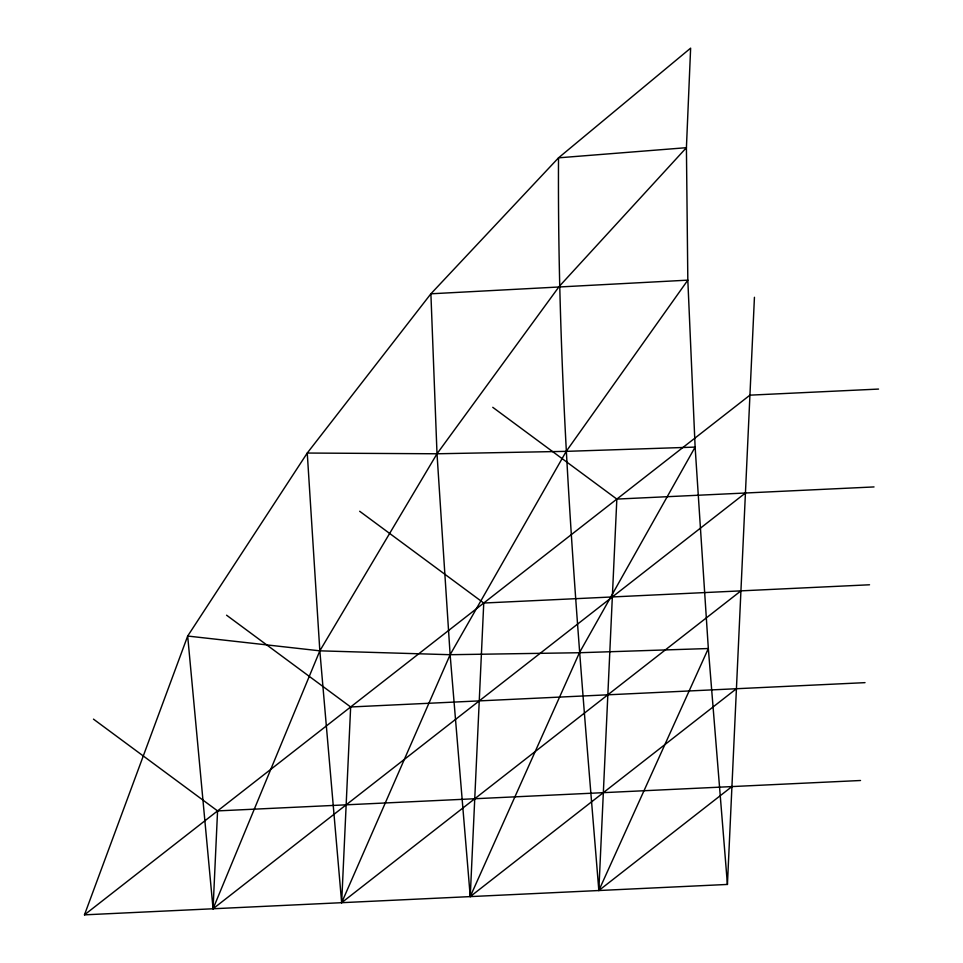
<?xml version="1.0" encoding="UTF-8"?>
<svg xmlns="http://www.w3.org/2000/svg" width="963" height="963" viewBox="0 0 963 963"><rect width="100%" height="100%" fill="white"/><g stroke="black" fill="none" stroke-linecap="round" stroke-linejoin="round"><path stroke-width="1.44" d="M93.471 719.132L217.566 810.906L213.064 908.771L745.434 493.008M226.57 615.201L350.652 706.974L341.66 902.692L740.932 590.873M359.656 511.257L483.751 603.031L470.245 896.601L736.43 688.726M492.755 407.313L616.838 499.087L598.842 890.522L731.928 786.578M727.426 884.443L708.335 648.532L695.13 447.097L687.823 280.149L686.414 147.688L690.627 48.15L558.516 157.836L430.894 293.799L307.257 453.043L187.677 636.049L84.467 914.85L727.426 884.443L754.438 297.29M84.467 914.85L749.936 395.155L878.533 389.076M616.838 499.087L874.031 486.929M483.751 603.031L869.529 584.782M350.652 706.974L865.027 682.647M217.566 810.906L860.525 780.499M319.836 650.832L213.064 908.771L187.677 636.049L319.836 650.832L450.13 654.708L579.425 652.733L708.335 648.532L598.842 890.522C578.992 646.763 557.047 402.63 558.516 157.836L686.414 147.688L559.262 286.384L437.009 453.778L319.836 650.832L341.66 902.692L450.13 654.708L566.232 451.358L687.823 280.149L430.894 293.799L437.009 453.778L450.13 654.708L470.245 896.601L579.425 652.733L695.13 447.097L566.232 451.358L437.009 453.778L307.257 453.043L319.836 650.832"/></g></svg>
